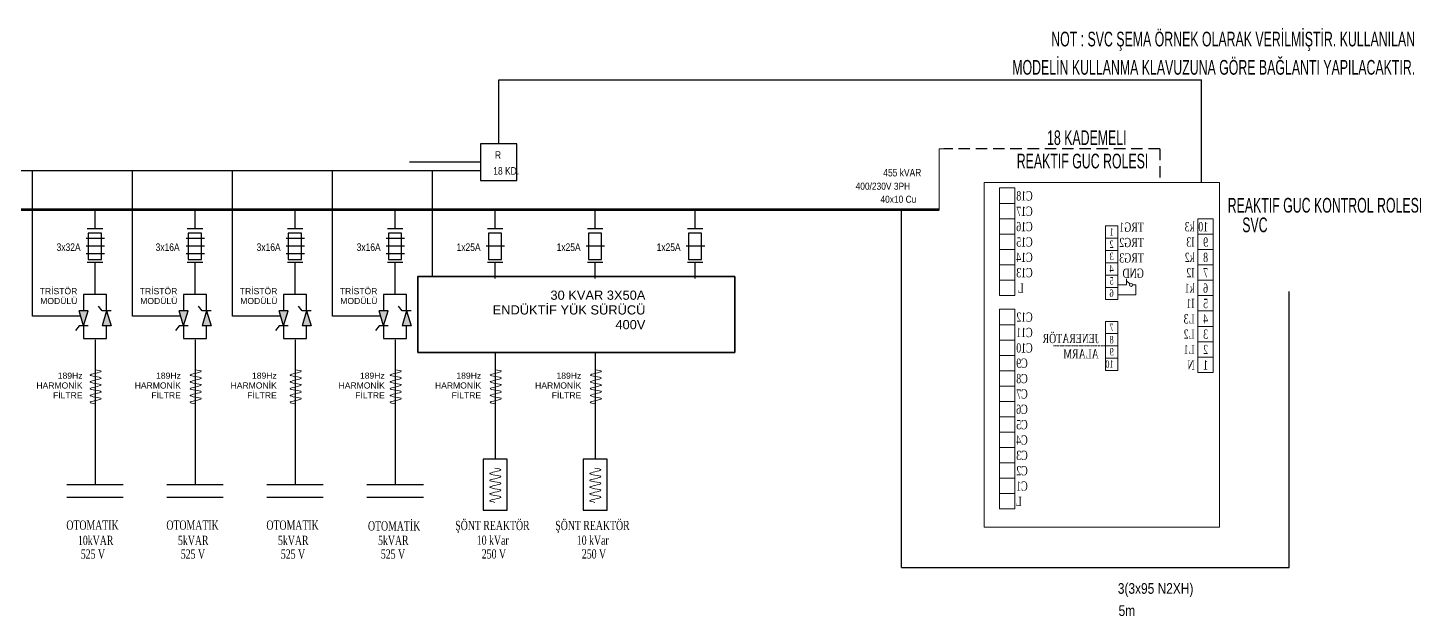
# Model space of a CAD drawing. Header units: millimetres. Extents: x 697 to 9639, y 746 to 2661.
# Drawn here: x 5100 to 9639, y 746 to 2661 of the extents above; entities that cross this region are included whole.
import ezdxf

# ---------------------------------------------------------------- set-up
doc = ezdxf.new("R2010")
doc.units = ezdxf.units.MM
doc.linetypes.add('BORDER', pattern=[1.75, 0.5, -0.25, 0.5, -0.25, 0, -0.25])
doc.linetypes.add('HIDDEN', pattern=[0.375, 0.25, -0.125])
for name, color, linetype, lineweight in [('02elkyazı', 2, 'Continuous', 35), ('A', 3, 'Continuous', 9), ('ACILIM DIS', 251, 'Continuous', 9), ('ANAHPR', 2, 'Continuous', 25), ('BARA', 6, 'Continuous', 25), ('HAT', 3, 'Continuous', 35), ('İNCE', 251, 'Continuous', 5), ('Kolon Hattı', 1, 'Continuous', 25), ('T-ÇAP', 2, 'Continuous', 20), ('YAZi', 251, 'Continuous', 0)]:
    doc.layers.add(name, color=color, linetype=linetype, lineweight=lineweight)
for name, color, linetype in [('035', 4, 'Continuous'), ('EK', 5, 'Continuous'), ('linye', 6, 'Continuous'), ('Priz', 1, 'Continuous'), ('SYN', 2, 'Continuous')]:
    doc.layers.add(name, color=color, linetype=linetype)
doc.styles.add('4', font='arial.ttf', dxfattribs={"height": 40})
doc.styles.add('A-1', font='arial.ttf', dxfattribs={"width": 0.75})
doc.styles.add('ROMANS', font='arial.ttf', dxfattribs={"height": 0.15})
doc.styles.add('ROMANTUR', font='times.ttf', dxfattribs={"width": 0.7})
doc.styles.add('YıLMAZ', font='arial.ttf')
doc.styles.add('ÇAP', font='arial.ttf')

# ---------------------------------------------------------------- blocks, each defined once
blk = doc.blocks.new('SVC SÜRÜCÜ')
at = {"layer": 'ACILIM DIS'}
for p, q in [((54.48, 151.15), (54.48, 157.71)), ((56.54, 157.71), (54.48, 157.71)), ((60.41, 160.4), (58.27, 158.39)), ((60.41, 157.71), (60.41, 161.54)), ((66.25, 157.71), (60.41, 157.71)), ((66.25, 151.15), (54.48, 151.15))]:
    blk.add_line(p, q, dxfattribs=at)
at = {"layer": 'ACILIM DIS', "linetype": 'BORDER'}
blk.add_line((74.25, 117.94), (108.08, 117.94), dxfattribs=at)
at = {"layer": 'ACILIM DIS'}
for points in [[(0, 224.28), (153.13, 224.28), (153.13, 0), (0, 0)], [(133.22, 220.8), (143.22, 220.8), (143.22, 210.8), (133.22, 210.8)], [(133.22, 210.8), (143.22, 210.8), (143.22, 200.8), (133.22, 200.8)], [(4.09, 200.71), (14.09, 200.71), (14.09, 190.71), (4.09, 190.71)], [(133.22, 200.8), (143.22, 200.8), (143.22, 190.8), (133.22, 190.8)], [(4.09, 190.71), (14.09, 190.71), (14.09, 180.71), (4.09, 180.71)], [(66.25, 196.1), (74.25, 196.1), (74.25, 188.1), (66.25, 188.1)], [(133.22, 190.8), (143.22, 190.8), (143.22, 180.8), (133.22, 180.8)], [(66.25, 188.1), (74.25, 188.1), (74.25, 180.1), (66.25, 180.1)], [(4.09, 180.71), (14.09, 180.71), (14.09, 170.71), (4.09, 170.71)], [(66.25, 180.1), (74.25, 180.1), (74.25, 172.1), (66.25, 172.1)], [(133.22, 180.8), (143.22, 180.8), (143.22, 170.8), (133.22, 170.8)], [(4.09, 170.71), (14.09, 170.71), (14.09, 160.71), (4.09, 160.71)], [(66.25, 172.1), (74.25, 172.1), (74.25, 164.1), (66.25, 164.1)], [(66.25, 164.1), (74.25, 164.1), (74.25, 156.1), (66.25, 156.1)], [(133.22, 170.8), (143.22, 170.8), (143.22, 160.8), (133.22, 160.8)], [(4.09, 160.71), (14.09, 160.71), (14.09, 150.71), (4.09, 150.71)], [(66.25, 156.1), (74.25, 156.1), (74.25, 148.1), (66.25, 148.1)], [(133.22, 160.8), (143.22, 160.8), (143.22, 150.8), (133.22, 150.8)], [(4.09, 150.71), (14.09, 150.71), (14.09, 140.71), (4.09, 140.71)], [(4.09, 140.71), (14.09, 140.71), (14.09, 130.71), (4.09, 130.71)], [(133.22, 141.79), (143.22, 141.79), (143.22, 131.79), (133.22, 131.79)], [(4.09, 130.71), (14.09, 130.71), (14.09, 120.71), (4.09, 120.71)], [(66.25, 133.94), (74.25, 133.94), (74.25, 125.94), (66.25, 125.94)], [(133.22, 131.79), (143.22, 131.79), (143.22, 121.79), (133.22, 121.79)], [(4.09, 120.71), (14.09, 120.71), (14.09, 110.71), (4.09, 110.71)], [(66.25, 125.94), (74.25, 125.94), (74.25, 117.94), (66.25, 117.94)], [(133.22, 121.79), (143.22, 121.79), (143.22, 111.79), (133.22, 111.79)], [(4.09, 110.71), (14.09, 110.71), (14.09, 100.71), (4.09, 100.71)], [(66.25, 117.94), (74.25, 117.94), (74.25, 109.94), (66.25, 109.94)], [(66.25, 109.94), (74.25, 109.94), (74.25, 101.94), (66.25, 101.94)], [(133.22, 111.79), (143.22, 111.79), (143.22, 101.79), (133.22, 101.79)], [(133.22, 101.79), (143.22, 101.79), (143.22, 91.79), (133.22, 91.79)], [(133.22, 91.79), (143.22, 91.79), (143.22, 81.79), (133.22, 81.79)], [(133.22, 81.79), (143.22, 81.79), (143.22, 71.79), (133.22, 71.79)], [(133.22, 71.79), (143.22, 71.79), (143.22, 61.79), (133.22, 61.79)], [(133.22, 61.79), (143.22, 61.79), (143.22, 51.79), (133.22, 51.79)], [(133.22, 51.79), (143.22, 51.79), (143.22, 41.79), (133.22, 41.79)], [(133.22, 41.79), (143.22, 41.79), (143.22, 31.79), (133.22, 31.79)], [(133.22, 31.79), (143.22, 31.79), (143.22, 21.79), (133.22, 21.79)], [(133.22, 21.79), (143.22, 21.79), (143.22, 11.79), (133.22, 11.79)]]:
    blk.add_lwpolyline(points, close=True, dxfattribs=at)
blk.add_circle((57.54, 157.71), 1, dxfattribs=at)
at = {"layer": 'YAZi', "color": 6, "style": 'ROMANTUR', "width": 0.7}
for s, height, p in [('C18', 6.041, (121.64, 212.67)), ('C17', 6.041, (121.64, 202.67)), ('10', 6.041, (7.36, 192.59)), ('k3', 6.041, (16.18, 192.59)), ('TRG1', 6.041, (49.24, 192.29)), ('1', 4.83, (68.86, 189.77)), ('C16', 6.041, (121.64, 192.67)), ('9', 6.04, (7.36, 182.59)), ('I3', 6.041, (16.18, 182.59)), ('TRG2', 6.041, (49.24, 182.29)), ('2', 4.83, (68.86, 181.77)), ('C15', 6.041, (121.64, 182.67)), ('8', 6.04, (7.36, 172.59)), ('k2', 6.041, (16.18, 172.59)), ('TRG3', 6.041, (49.24, 172.29)), ('3', 4.83, (68.86, 173.86)), ('C14', 6.041, (121.64, 172.67)), ('7', 6.04, (7.36, 162.59)), ('I2', 6.041, (16.18, 162.59)), ('GND', 6.041, (49.24, 162.29)), ('4', 4.83, (68.86, 165.77)), ('C13', 6.041, (121.64, 162.67)), ('6', 6.04, (7.36, 152.59)), ('k1', 6.041, (16.18, 152.59)), ('6', 4.83, (68.86, 149.86)), ('5', 4.83, (68.86, 157.95)), ('L', 6.04, (127.5, 152.67)), ('5', 6.04, (7.36, 142.59)), ('I1', 6.041, (16.18, 142.59)), ('4', 6.04, (7.36, 132.59)), ('L3', 6.041, (16.18, 132.59)), ('C12', 6.041, (121.64, 133.67)), ('3', 6.04, (7.36, 122.59)), ('L2', 6.041, (16.18, 122.59)), ('7', 4.83, (68.86, 127.7)), ('JENERATÖR', 6.041, (78.63, 119.78)), ('C11', 6.041, (121.64, 123.67)), ('2', 6.04, (7.36, 112.59)), ('L1', 6.041, (16.18, 112.59)), ('8', 4.83, (68.86, 119.61)), ('C10', 6.041, (121.64, 113.67)), ('9', 4.83, (68.86, 111.79)), ('ALARM', 6.041, (78.63, 109.78)), ('C9', 6.041, (124.86, 103.67)), ('1', 6.04, (7.36, 102.59)), ('N', 6.04, (16.18, 102.59)), ('10', 4.833, (68.86, 103.7)), ('C8', 6.041, (124.86, 93.67)), ('C7', 6.041, (124.86, 83.67)), ('C6', 6.041, (124.86, 73.67)), ('C5', 6.041, (124.86, 63.67)), ('C4', 6.041, (124.86, 53.67)), ('C3', 6.041, (124.86, 43.67)), ('C2', 6.041, (124.86, 33.67)), ('C1', 6.041, (124.86, 23.67)), ('L', 6.04, (128.83, 13.67))]:
    blk.add_text(s, height=height, dxfattribs=at).set_placement(p)

msp = doc.modelspace()

# ---------------------------------------------------------------- hatches: boundary and pattern name
at = {"layer": 'ANAHPR'}
h = msp.add_hatch(color=6, dxfattribs=at)
h.paths.add_polyline_path([(5371.5, 1690.9), (5342.2, 1690.9), (5356.8, 1740)])
h.paths.add_polyline_path([(5267.1, 1740), (5296.4, 1740), (5281.8, 1690.9)])
h = msp.add_hatch(color=6, dxfattribs=at)
h.paths.add_polyline_path([(5697.3, 1690.9), (5668, 1690.9), (5682.6, 1740)])
h.paths.add_polyline_path([(5592.9, 1740), (5622.2, 1740), (5607.6, 1690.9)])
h = msp.add_hatch(color=6, dxfattribs=at)
h.paths.add_polyline_path([(6023.1, 1690.9), (5993.8, 1690.9), (6008.4, 1740)])
h.paths.add_polyline_path([(5918.7, 1740), (5948, 1740), (5933.4, 1690.9)])
h = msp.add_hatch(color=6, dxfattribs=at)
h.paths.add_polyline_path([(6348.9, 1690.9), (6319.6, 1690.9), (6334.2, 1740)])
h.paths.add_polyline_path([(6244.6, 1740), (6273.9, 1740), (6259.2, 1690.9)])

# ---------------------------------------------------------------- linework, layer by layer
at = {"color": 3}
for p, q in [((6634.3, 2491.7), (8923.6, 2491.7)), ((6634.3, 2283.7), (6634.3, 2491.7)), ((8923.6, 2157), (8923.6, 2491.7))]:
    msp.add_line(p, q, dxfattribs=at)
at = {"color": 140, "linetype": 'Continuous'}
msp.add_line((696.7, 2196.2), (6574.9, 2196.2), dxfattribs=at)
at = {"linetype": 'Continuous'}
for p, q in [((5115.5, 1722.3), (5115.5, 2196.2)), ((5441.3, 1722.3), (5441.3, 2196.2)), ((5767.2, 1722.3), (5767.2, 2196.2)), ((6093, 1722.3), (6093, 2196.2)), ((6418.8, 1851.5), (6418.8, 2196.2)), ((5350.2, 1974.9), (5290.3, 1974.9)), ((5676, 1974.9), (5616.1, 1974.9)), ((6001.8, 1974.9), (5941.9, 1974.9)), ((6327.6, 1974.9), (6267.7, 1974.9)), ((5350.2, 1950), (5290.3, 1950)), ((5350.2, 1925.1), (5290.3, 1925.1)), ((5676, 1950), (5616.1, 1950)), ((5676, 1925.1), (5616.1, 1925.1)), ((6001.8, 1950), (5941.9, 1950)), ((6001.8, 1925.1), (5941.9, 1925.1)), ((6327.6, 1950), (6267.7, 1950)), ((6327.6, 1925.1), (6267.7, 1925.1)), ((6653.4, 1950), (6593.5, 1950)), ((6979.2, 1950), (6919.3, 1950)), ((7305.1, 1950), (7245.2, 1950)), ((5272.4, 1722.3), (5115.5, 1722.3)), ((5598.2, 1722.3), (5441.3, 1722.3)), ((5924, 1722.3), (5767.2, 1722.3)), ((6249.8, 1722.3), (6093, 1722.3))]:
    msp.add_line(p, q, dxfattribs=at)
at = {"layer": 'A'}
for points in [[(5319.4, 1547.6), (5339.4, 1542.8), (5319.4, 1536), (5303.3, 1530.4), (5319.4, 1525.4)], [(5645.2, 1547.6), (5665.2, 1542.8), (5645.2, 1536), (5629.1, 1530.4), (5645.2, 1525.4)], [(5971.1, 1547.6), (5991, 1542.8), (5971.1, 1536), (5954.9, 1530.4), (5971.1, 1525.4)], [(6296.9, 1547.6), (6316.9, 1542.8), (6296.9, 1536), (6280.7, 1530.4), (6296.9, 1525.4)], [(6622.7, 1547.6), (6642.7, 1542.8), (6622.7, 1536), (6606.6, 1530.4), (6622.7, 1525.4)], [(6948.5, 1547.6), (6968.5, 1542.8), (6948.5, 1536), (6932.4, 1530.4), (6948.5, 1525.4)], [(5319.4, 1525.4), (5339.4, 1520.6), (5319.4, 1513.8), (5303.3, 1508.3), (5319.4, 1503.2)], [(5319.4, 1503.2), (5339.4, 1498.4), (5319.4, 1491.6), (5303.3, 1486.1), (5319.4, 1481)], [(5645.2, 1525.4), (5665.2, 1520.6), (5645.2, 1513.8), (5629.1, 1508.3), (5645.2, 1503.2)], [(5645.2, 1503.2), (5665.2, 1498.4), (5645.2, 1491.6), (5629.1, 1486.1), (5645.2, 1481)], [(5971.1, 1525.4), (5991, 1520.6), (5971.1, 1513.8), (5954.9, 1508.3), (5971.1, 1503.2)], [(5971.1, 1503.2), (5991, 1498.4), (5971.1, 1491.6), (5954.9, 1486.1), (5971.1, 1481)], [(6296.9, 1525.4), (6316.9, 1520.6), (6296.9, 1513.8), (6280.7, 1508.3), (6296.9, 1503.2)], [(6296.9, 1503.2), (6316.9, 1498.4), (6296.9, 1491.6), (6280.7, 1486.1), (6296.9, 1481)], [(6622.7, 1525.4), (6642.7, 1520.6), (6622.7, 1513.8), (6606.6, 1508.3), (6622.7, 1503.2)], [(6622.7, 1503.2), (6642.7, 1498.4), (6622.7, 1491.6), (6606.6, 1486.1), (6622.7, 1481)], [(6948.5, 1525.4), (6968.5, 1520.6), (6948.5, 1513.8), (6932.4, 1508.3), (6948.5, 1503.2)], [(6948.5, 1503.2), (6968.5, 1498.4), (6948.5, 1491.6), (6932.4, 1486.1), (6948.5, 1481)], [(5319.4, 1481), (5339.4, 1476.2), (5319.4, 1469.4), (5303.3, 1463.9), (5319.4, 1458.9)], [(5319.4, 1458.9), (5339.4, 1454), (5319.4, 1447.3), (5303.3, 1441.7), (5319.4, 1436.7)], [(5645.2, 1481), (5665.2, 1476.2), (5645.2, 1469.4), (5629.1, 1463.9), (5645.2, 1458.9)], [(5645.2, 1458.9), (5665.2, 1454), (5645.2, 1447.3), (5629.1, 1441.7), (5645.2, 1436.7)], [(5971.1, 1481), (5991, 1476.2), (5971.1, 1469.4), (5954.9, 1463.9), (5971.1, 1458.9)], [(5971.1, 1458.9), (5991, 1454), (5971.1, 1447.3), (5954.9, 1441.7), (5971.1, 1436.7)], [(6296.9, 1481), (6316.9, 1476.2), (6296.9, 1469.4), (6280.7, 1463.9), (6296.9, 1458.9)], [(6296.9, 1458.9), (6316.9, 1454), (6296.9, 1447.3), (6280.7, 1441.7), (6296.9, 1436.7)], [(6622.7, 1481), (6642.7, 1476.2), (6622.7, 1469.4), (6606.6, 1463.9), (6622.7, 1458.9)], [(6622.7, 1458.9), (6642.7, 1454), (6622.7, 1447.3), (6606.6, 1441.7), (6622.7, 1436.7)], [(6948.5, 1481), (6968.5, 1476.2), (6948.5, 1469.4), (6932.4, 1463.9), (6948.5, 1458.9)], [(6948.5, 1458.9), (6968.5, 1454), (6948.5, 1447.3), (6932.4, 1441.7), (6948.5, 1436.7)], [(6621.5, 1226.9), (6641.5, 1222), (6621.5, 1215.3), (6605.4, 1209.7), (6621.5, 1204.7)], [(6947.3, 1226.9), (6967.3, 1222), (6947.3, 1215.3), (6931.2, 1209.7), (6947.3, 1204.7)], [(6621.5, 1204.7), (6641.5, 1199.9), (6621.5, 1193.1), (6605.4, 1187.5), (6621.5, 1182.5)], [(6621.5, 1182.5), (6641.5, 1177.7), (6621.5, 1170.9), (6605.4, 1165.4), (6621.5, 1160.3)], [(6947.3, 1204.7), (6967.3, 1199.9), (6947.3, 1193.1), (6931.2, 1187.5), (6947.3, 1182.5)], [(6947.3, 1182.5), (6967.3, 1177.7), (6947.3, 1170.9), (6931.2, 1165.4), (6947.3, 1160.3)], [(6621.5, 1160.3), (6641.5, 1155.5), (6621.5, 1148.7), (6605.4, 1143.2), (6621.5, 1138.1)], [(6621.5, 1138.1), (6641.5, 1133.3), (6621.5, 1126.5), (6605.4, 1121), (6621.5, 1116)], [(6947.3, 1160.3), (6967.3, 1155.5), (6947.3, 1148.7), (6931.2, 1143.2), (6947.3, 1138.1)], [(6947.3, 1138.1), (6967.3, 1133.3), (6947.3, 1126.5), (6931.2, 1121), (6947.3, 1116)]]:
    msp.add_spline(points, degree=3, dxfattribs=at)
at = {"layer": 'ANAHPR'}
for p, q in [((6693.6, 2283.7), (6574.9, 2283.7)), ((6574.9, 2283.7), (6574.9, 2164.3)), ((6693.6, 2164.3), (6693.6, 2283.7)), ((6574.9, 2164.3), (6693.6, 2164.3)), ((5344.5, 2006.4), (5294.1, 2006.4)), ((5670.3, 2006.4), (5619.9, 2006.4)), ((5996.1, 2006.4), (5945.7, 2006.4)), ((6321.9, 2006.4), (6271.5, 2006.4)), ((6647.7, 2006.4), (6597.3, 2006.4)), ((6973.6, 2006.4), (6923.1, 2006.4)), ((7299.4, 2006.4), (7249, 2006.4)), ((5297.2, 1992.7), (5297.2, 1907.2)), ((5340.2, 1992.7), (5297.2, 1992.7)), ((5340.2, 1907.2), (5340.2, 1992.7)), ((5623.1, 1992.7), (5623.1, 1907.2)), ((5666, 1992.7), (5623.1, 1992.7)), ((5666, 1907.2), (5666, 1992.7)), ((5948.9, 1992.7), (5948.9, 1907.2)), ((5991.8, 1992.7), (5948.9, 1992.7)), ((5991.8, 1907.2), (5991.8, 1992.7)), ((6274.7, 1992.7), (6274.7, 1907.2)), ((6317.7, 1992.7), (6274.7, 1992.7)), ((6317.7, 1907.2), (6317.7, 1992.7)), ((6600.5, 1992.7), (6600.5, 1907.2)), ((6643.5, 1992.7), (6600.5, 1992.7)), ((6643.5, 1907.2), (6643.5, 1992.7)), ((6926.3, 1992.7), (6926.3, 1907.2)), ((6969.3, 1992.7), (6926.3, 1992.7)), ((6969.3, 1907.2), (6969.3, 1992.7)), ((7252.1, 1992.7), (7252.1, 1907.2)), ((7295.1, 1992.7), (7252.1, 1992.7)), ((7295.1, 1907.2), (7295.1, 1992.7)), ((5297.2, 1907.2), (5340.2, 1907.2)), ((5623.1, 1907.2), (5666, 1907.2)), ((5948.9, 1907.2), (5991.8, 1907.2)), ((6274.7, 1907.2), (6317.7, 1907.2)), ((6600.5, 1907.2), (6643.5, 1907.2)), ((6926.3, 1907.2), (6969.3, 1907.2)), ((7252.1, 1907.2), (7295.1, 1907.2)), ((5344.5, 1897.2), (5294.1, 1897.2)), ((5670.3, 1897.2), (5619.9, 1897.2)), ((5996.1, 1897.2), (5945.7, 1897.2)), ((6321.9, 1897.2), (6271.5, 1897.2)), ((6647.7, 1897.2), (6597.3, 1897.2)), ((6973.6, 1897.2), (6923.1, 1897.2)), ((7299.4, 1897.2), (7249, 1897.2))]:
    msp.add_line(p, q, dxfattribs=at)
at = {"layer": 'ANAHPR', "color": 6}
for p, q in [((5281.8, 1690.9), (5267.1, 1740)), ((5296.4, 1740), (5267.1, 1740)), ((5281.8, 1690.9), (5296.4, 1740)), ((5342.2, 1740), (5330.6, 1754.9)), ((5356.8, 1740), (5342.2, 1690.9)), ((5371.5, 1740), (5342.2, 1740)), ((5356.8, 1740), (5371.5, 1690.9)), ((5607.6, 1690.9), (5592.9, 1740)), ((5622.2, 1740), (5592.9, 1740)), ((5607.6, 1690.9), (5622.2, 1740)), ((5668, 1740), (5656.4, 1754.9)), ((5682.6, 1740), (5668, 1690.9)), ((5697.3, 1740), (5668, 1740)), ((5682.6, 1740), (5697.3, 1690.9)), ((5933.4, 1690.9), (5918.7, 1740)), ((5948, 1740), (5918.7, 1740)), ((5933.4, 1690.9), (5948, 1740)), ((5993.8, 1740), (5982.2, 1754.9)), ((6008.4, 1740), (5993.8, 1690.9)), ((6023.1, 1740), (5993.8, 1740)), ((6008.4, 1740), (6023.1, 1690.9)), ((6259.2, 1690.9), (6244.6, 1740)), ((6273.9, 1740), (6244.6, 1740)), ((6259.2, 1690.9), (6273.9, 1740)), ((6319.6, 1740), (6308, 1754.9)), ((6334.2, 1740), (6319.6, 1690.9)), ((6348.9, 1740), (6319.6, 1740)), ((6334.2, 1740), (6348.9, 1690.9)), ((5267.1, 1690.9), (5255.6, 1676.1)), ((5296.4, 1690.9), (5267.1, 1690.9)), ((5371.5, 1690.9), (5342.2, 1690.9)), ((5592.9, 1690.9), (5581.4, 1676.1)), ((5622.2, 1690.9), (5592.9, 1690.9)), ((5697.3, 1690.9), (5668, 1690.9)), ((5918.7, 1690.9), (5907.2, 1676.1)), ((5948, 1690.9), (5918.7, 1690.9)), ((6023.1, 1690.9), (5993.8, 1690.9)), ((6244.6, 1690.9), (6233, 1676.1)), ((6273.9, 1690.9), (6244.6, 1690.9)), ((6348.9, 1690.9), (6319.6, 1690.9))]:
    msp.add_line(p, q, dxfattribs=at)
for points in [[(5356.8, 1740), (5356.8, 1792.5), (5281.8, 1792.5), (5281.8, 1740)], [(5682.6, 1740), (5682.6, 1792.5), (5607.6, 1792.5), (5607.6, 1740)], [(6008.4, 1740), (6008.4, 1792.5), (5933.4, 1792.5), (5933.4, 1740)], [(6334.2, 1740), (6334.2, 1792.5), (6259.2, 1792.5), (6259.2, 1740)], [(5281.8, 1690.9), (5281.8, 1649.9), (5356.8, 1649.9), (5356.8, 1690.9)], [(5607.6, 1690.9), (5607.6, 1649.9), (5682.6, 1649.9), (5682.6, 1690.9)], [(5933.4, 1690.9), (5933.4, 1649.9), (6008.4, 1649.9), (6008.4, 1690.9)], [(6259.2, 1690.9), (6259.2, 1649.9), (6334.2, 1649.9), (6334.2, 1690.9)]]:
    msp.add_lwpolyline(points, dxfattribs=at)
at = {"layer": 'BARA', "color": 140}
for p, q in [((5411.3, 1173), (5227.6, 1173)), ((5737.1, 1173), (5553.4, 1173)), ((6062.9, 1173), (5879.2, 1173)), ((6388.7, 1173), (6205, 1173)), ((5411.3, 1131.8), (5227.6, 1131.8)), ((5737.1, 1131.8), (5553.4, 1131.8)), ((6062.9, 1131.8), (5879.2, 1131.8)), ((6388.7, 1131.8), (6205, 1131.8))]:
    msp.add_line(p, q, dxfattribs=at)
for points in [[(6661.8, 1256.3), (6583.6, 1256.3), (6583.6, 1090.6), (6661.8, 1090.6)], [(6987.6, 1256.3), (6909.4, 1256.3), (6909.4, 1090.6), (6987.6, 1090.6)]]:
    msp.add_lwpolyline(points, close=True, dxfattribs=at)
at = {"layer": 'EK', "color": 1, "linetype": 'HIDDEN', "ltscale": 150}
for q in [(8083.8, 2267.2), (8788, 2157)]:
    msp.add_line((8788, 2267.2), q, dxfattribs=at)
at = {"layer": 'HAT'}
msp.add_lwpolyline([(7403.3, 1851.5), (6371.1, 1851.5), (6371.1, 1604.2), (7403.3, 1604.2)], close=True, dxfattribs=at)
at = {"layer": 'İNCE', "color": 1}
for p, q in [((8069.3, 2068.5), (8069.3, 2267.2)), ((8069.3, 2267.2), (8101.8, 2267.2))]:
    msp.add_line(p, q, dxfattribs=at)
at = {"layer": 'Kolon Hattı', "color": 2, "linetype": 'ByBlock', "ltscale": 4}
msp.add_line((6574.9, 2224), (6343.3, 2224), dxfattribs=at)
at = {"layer": 'Kolon Hattı', "ltscale": 0.2}
for p, q in [((7946.6, 903.5), (7946.6, 2068.5)), ((9208.8, 903.5), (9208.8, 1802.3)), ((7946.6, 903.5), (9208.8, 903.5))]:
    msp.add_line(p, q, dxfattribs=at)
at = {"layer": 'linye'}
for p, q in [((5319.3, 2006.4), (5319.3, 2068.5)), ((5645.1, 2006.4), (5645.1, 2068.5)), ((5970.9, 2006.4), (5970.9, 2068.5)), ((6296.7, 2006.4), (6296.7, 2068.5)), ((6622.5, 2006.4), (6622.5, 2068.5)), ((6948.3, 2006.4), (6948.3, 2068.5)), ((7274.2, 2006.4), (7274.2, 2068.5)), ((5319.3, 1792.5), (5319.3, 1897.2)), ((5645.1, 1792.5), (5645.1, 1897.2)), ((5970.9, 1792.5), (5970.9, 1897.2)), ((6296.7, 1792.5), (6296.7, 1897.2)), ((6622.5, 1844.8), (6622.5, 1897.2)), ((6948.3, 1844.8), (6948.3, 1897.2)), ((7274.2, 1844.8), (7274.2, 1897.2)), ((5319.4, 1644.8), (5319.4, 1173)), ((5645.2, 1644.8), (5645.2, 1173)), ((5971.1, 1644.8), (5971.1, 1173)), ((6296.9, 1644.8), (6296.9, 1173)), ((6622.7, 1604.2), (6622.7, 1256.3)), ((6948.5, 1604.2), (6948.5, 1256.3))]:
    msp.add_line(p, q, dxfattribs=at)
at = {"layer": 'SYN', "color": 1, "lineweight": 100}
msp.add_line((8069.3, 2068.5), (696.7, 2068.5), dxfattribs=at)

# ---------------------------------------------------------------- block references
at = {"layer": 'ACILIM DIS', "xscale": -5, "yscale": 5, "zscale": 5}
msp.add_blockref('SVC SÜRÜCÜ', (8981.6, 1035.6), dxfattribs=at)

# ---------------------------------------------------------------- texts
at = {"layer": '02elkyazı', "ltscale": 15, "char_height": 19.97, "attachment_point": 3, "line_spacing_factor": 0.96, "style": 'YıLMAZ'}
for s, insert in [('TRİSTÖR\\PMODÜLÜ', (5261.6, 1813.7)), ('TRİSTÖR\\PMODÜLÜ', (5587.4, 1813.7)), ('TRİSTÖR\\PMODÜLÜ', (5913.2, 1813.7)), ('TRİSTÖR\\PMODÜLÜ', (6239, 1813.7)), ('189Hz\\PHARMONİK\\PFİLTRE', (5278.6, 1538.5)), ('189Hz\\PHARMONİK\\PFİLTRE', (5598.8, 1538.5)), ('189Hz\\PHARMONİK\\PFİLTRE', (5911.2, 1538.5)), ('189Hz\\PHARMONİK\\PFİLTRE', (6262.9, 1538.5)), ('189Hz\\PHARMONİK\\PFİLTRE', (6577, 1538.5)), ('189Hz\\PHARMONİK\\PFİLTRE', (6903.1, 1538.5))]:
    msp.add_mtext(s, dxfattribs=dict(at, insert=insert))
at = {"layer": '02elkyazı', "ltscale": 15, "insert": (7112, 1805.6), "char_height": 29.953, "width": 507.15, "attachment_point": 3, "line_spacing_factor": 0.96, "style": 'YıLMAZ'}
msp.add_mtext('30 KVAR 3X50A\\PENDÜKTİF YÜK SÜRÜCÜ\\P400V ', dxfattribs=at)
at = {"layer": '035', "color": 1, "style": 'ROMANS', "width": 0.85}
for s, height, p in [('400/230V 3PH', 23.004, (7796.7, 2133.9)), ('40x10 Cu', 23, (7877.6, 2091.5))]:
    msp.add_text(s, height=height, dxfattribs=at).set_placement(p)
at = {"layer": 'Priz', "color": 51, "true_color": 0xf7f281, "style": 'A-1', "width": 0.8}
msp.add_text('3(3x95 N2XH) ', height=34.78, dxfattribs=at).set_placement((8650.8, 818.2))
at = {"layer": 'Priz', "color": 0, "style": 'A-1', "width": 0.8}
msp.add_text('5m', height=34.78, dxfattribs=at).set_placement((8653.3, 746))
at = {"layer": 'T-ÇAP', "color": 2, "style": 'ÇAP', "width": 0.6}
for s, height, p in [('NOT : SVC ŞEMA ÖRNEK OLARAK VERİLMİŞTİR. KULLANILAN ', 47.925, (8433.9, 2600.6)), ('MODELİN KULLANMA KLAVUZUNA GÖRE BAĞLANTI YAPILACAKTIR.', 47.925, (8307, 2508.5)), ('18 KADEMELI', 47.925, (8420.3, 2279.4)), ('REAKTIF GUC ROLESI', 47.925, (8321.6, 2203.4)), ('REAKTIF GUC KONTROL ROLESI', 47.925, (9008.7, 2059.4)), ('SVC', 47.92, (9056.1, 1995.6))]:
    msp.add_text(s, height=height, dxfattribs=at).set_placement(p)
at = {"layer": 'YAZi', "color": 6}
for s, height, style, width, p in [('R', 24.6, '4', 0.8, (6622, 2234.8)), (' 18 KD.', 24.62, '4', 0.8, (6608.9, 2183)), ('3x32A', 24.62, '4', 0.8, (5194.2, 1934.6)), ('3x16A', 24.62, '4', 0.8, (5516.7, 1934.6)), ('3x16A', 24.62, '4', 0.8, (5845.8, 1934.6)), ('3x16A', 24.62, '4', 0.8, (6171.6, 1934.6)), ('1x25A', 24.62, '4', 0.8, (6497.1, 1934.6)), ('1x25A', 24.62, '4', 0.8, (6822.9, 1934.6)), ('1x25A', 24.62, '4', 0.8, (7148.7, 1934.6)), ('OTOMATIK', 30.21, 'ROMANTUR', 0.7, (5225.9, 1026.7)), ('OTOMATIK', 30.21, 'ROMANTUR', 0.7, (5551.7, 1026.7)), ('OTOMATIK', 30.21, 'ROMANTUR', 0.7, (5877.5, 1026.7)), ('OTOMATİK', 30.21, 'ROMANTUR', 0.7, (6208.3, 1024.1)), ('ŞÖNT REAKTÖR', 30.206, 'ROMANTUR', 0.7, (6492.7, 1025.6)), ('ŞÖNT REAKTÖR', 30.206, 'ROMANTUR', 0.7, (6818.5, 1025.6)), ('10kVAR', 30.21, 'ROMANTUR', 0.7, (5263.7, 977.1)), ('5kVAR', 30.21, 'ROMANTUR', 0.7, (5589.5, 977.1)), ('5kVAR', 30.21, 'ROMANTUR', 0.7, (5915.3, 977.1)), ('5kVAR', 30.21, 'ROMANTUR', 0.7, (6241.2, 977.1)), ('10 kVar', 30.21, 'ROMANTUR', 0.7, (6562.7, 977.7)), ('10 kVar', 30.21, 'ROMANTUR', 0.7, (6888.5, 977.7)), ('525 V', 30.21, 'ROMANTUR', 0.7, (5272.9, 932.5)), ('525 V', 30.21, 'ROMANTUR', 0.7, (5598.7, 932.5)), ('525 V', 30.21, 'ROMANTUR', 0.7, (5924.6, 932.5)), ('525 V', 30.21, 'ROMANTUR', 0.7, (6250.4, 932.5)), ('250 V', 30.21, 'ROMANTUR', 0.7, (6579.1, 933.1)), ('250 V', 30.21, 'ROMANTUR', 0.7, (6905, 933.1))]:
    msp.add_text(s, height=height, dxfattribs=dict(at, style=style, width=width)).set_placement(p)
at = {"layer": 'YAZi', "color": 70, "style": '4', "width": 0.8}
msp.add_text('455 kVAR', height=24.62, dxfattribs=at).set_placement((7886.9, 2177.3))

doc.saveas('drawing.dxf')
